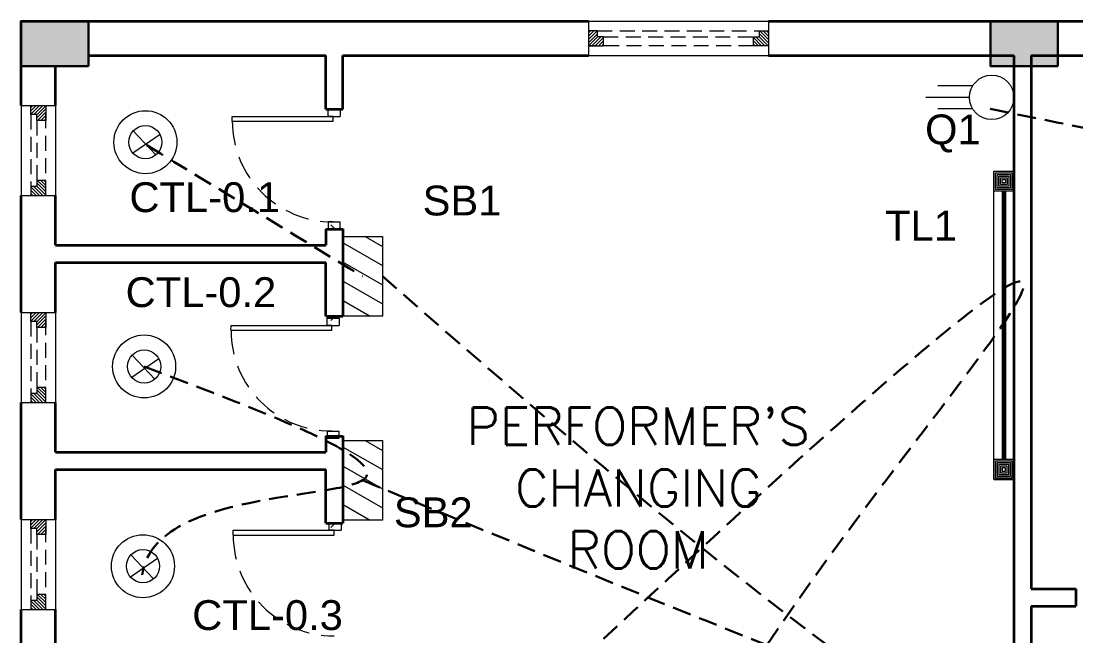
# Model space of a CAD drawing. Header units: inches. Extents: x 845 to 17085, y 908 to 10810.
# Drawn here: x 4062.1 to 4274.1, y 6893.8 to 7017.4 of the extents above; entities that cross this region are included whole.
import ezdxf

# ---------------------------------------------------------------- set-up
doc = ezdxf.new("R2010")
doc.units = ezdxf.units.IN
doc.header["$LTSCALE"] = 15
doc.header["$MEASUREMENT"] = 0
for name, pattern in [('ACAD_ISO03W100', [30, 12, -18]), ('CENTER2', [1.125, 0.75, -0.125, 0.125, -0.125]), ('CONTINUA', [0]), ('DASHED2', [0.375, 0.25, -0.125]), ('HIDDEN', [0.375, 0.25, -0.125])]:
    doc.linetypes.add(name, pattern=pattern)
for name, color, linetype, lineweight in [('.15', 4, 'Continuous', 15), ('c1', 21, 'Continuous', 30), ('E. Fixture', 6, 'Continuous', 20), ('HATCH', 251, 'Continuous', 5), ('PDF_Layer1', 1, 'Continuous', 18), ('SLD', 140, 'Continuous', 9), ('wall 1', 1, 'Continuous', 35), ('WIND & DOOR', 160, 'Continuous', 9), ('window and door', 170, 'Continuous', 9)]:
    doc.layers.add(name, color=color, linetype=linetype, lineweight=lineweight)
for name, color, linetype in [('DB cable', 141, 'HIDDEN'), ('MEUBLE', 55, 'Continuous'), ('SB cable', 58, 'CENTER2'), ('Text', 255, 'Continuous')]:
    doc.layers.add(name, color=color, linetype=linetype)
doc.styles.add('ROMANS', font='ROMANS')
doc.styles.get("Standard").update_dxf_attribs({"font": 'arial.ttf'})

# ---------------------------------------------------------------- blocks, each defined once
blk = doc.blocks.new('oo')
at = {"layer": 'E. Fixture', "lineweight": 15}
for p, q in [((755.2265564501672, 589.0984068058151), (809.1816122235127, 589.0984068058151)), ((755.2265564501672, 589.0317345255226), (809.1816122235127, 589.0317345255226)), ((755.2265564501672, 588.9650622452373), (809.1816122235127, 588.9650622452373)), ((755.2265564501672, 588.8983899649593), (809.1816122235127, 588.8983899649593)), ((755.2265564501672, 588.7650454043887), (809.1816122235127, 588.7650454043887)), ((755.2265564501672, 588.6317008438182), (809.1816122235127, 588.6317008438255)), ((755.2265564501672, 588.5650285635329), (809.1816122235127, 588.5650285635329)), ((755.2265564501672, 588.4983562832476), (809.1816122235127, 588.4983562832476)), ((755.2265564501672, 588.4316840029696), (809.1816122235127, 588.4316840029696)), ((755.2265564501672, 588.4316840029696), (809.1816122235127, 588.4316840029696))]:
    blk.add_line(p, q, dxfattribs=at)
at = {"layer": 'E. Fixture', "color": 5, "lineweight": 15}
blk.add_lwpolyline([(751.2262196331089, 590.7652138129179), (813.181949040571, 590.7652138129179), (813.181949040571, 586.7648769958596), (751.2262196331089, 586.7648769958596), (751.2262196331089, 590.7652138129179)], dxfattribs=at)
at = {"layer": 'HATCH', "lineweight": 15}
for points in [[(751.2262196331089, 590.7652138129179), (755.2265564501818, 590.7652138129179), (755.2265564501818, 586.7648769958596), (751.2262196331089, 586.7648769958596)], [(751.5595810345208, 590.431852411506), (754.8931950487408, 590.431852411506), (754.8931950487408, 587.0982383972787), (751.5595810345208, 587.0982383972787)], [(751.8929424359326, 590.0984910100724), (754.5598336473145, 590.0984910100724), (754.5598336473145, 587.4315997987051), (751.8929424359326, 587.4315997987051)], [(752.226303837359, 589.7651296086606), (754.2264722458881, 589.7651296086606), (754.2264722458881, 587.7649612001169), (752.226303837359, 587.7649612001169)], [(752.5596652387853, 589.4317682072342), (753.8931108444763, 589.4317682072342), (753.8931108444763, 588.0983226015505), (752.5596652387853, 588.0983226015505)], [(813.181949040571, 590.7652138129179), (809.1816122235273, 590.7652138129179), (809.1816122235273, 586.7648769958596), (813.181949040571, 586.7648769958596)], [(812.8485876391592, 590.431852411506), (809.5149736249391, 590.431852411506), (809.5149736249391, 587.0982383972787), (812.8485876391592, 587.0982383972787)], [(812.5152262377474, 590.0984910100797), (809.8483350263509, 590.0984910100797), (809.8483350263509, 587.4315997987051), (812.5152262377474, 587.4315997987051)], [(812.181864836321, 589.7651296086606), (810.1816964277773, 589.7651296086606), (810.1816964277773, 587.7649612001169), (812.181864836321, 587.7649612001169)], [(811.8485034348946, 589.4317682072342), (810.5150578292037, 589.4317682072342), (810.5150578292037, 588.0983226015505), (811.8485034348946, 588.0983226015505)], [(752.8930266402263, 589.0984068058078), (753.5597494430644, 589.0984068058078), (753.5597494430644, 588.4316840029696), (752.8930266402263, 588.4316840029696)], [(811.5151420334828, 589.0984068058078), (810.8484192306155, 589.0984068058078), (810.8484192306155, 588.4316840029696), (811.5151420334828, 588.4316840029696)]]:
    blk.add_lwpolyline(points, close=True, dxfattribs=at)

msp = doc.modelspace()

# ---------------------------------------------------------------- hatches: boundary and pattern name
at = {"layer": 'E. Fixture', "lineweight": 5}
h = msp.add_hatch(dxfattribs=at)
h.set_pattern_fill('ANSI31', color=256, scale=26.66891211378243, angle=-75.00000000000001, style=0)
h.set_pattern_definition([(329.9999999999999, (11564.96467273166, 77805.61355699535), (1.666807007111402, 2.886994422728766), [])])
h.paths.add_polyline_path([(4126.674094616342, 6974.061996184346), (4126.674094616342, 6958.060648916069), (4134.674768250477, 6958.060648916069), (4134.674768250477, 6974.061996184346)])
h = msp.add_hatch(dxfattribs=at)
h.set_pattern_fill('ANSI31', color=256, scale=26.66891211378243, angle=-75.00000000000001, style=0)
h.set_pattern_definition([(329.9999999999999, (11564.96467273166, 77764.59382124245), (1.666807007111402, 2.886994422728766), [])])
h.paths.add_polyline_path([(4126.674094616342, 6933.042260431459), (4126.674094616342, 6917.040913163182), (4134.674768250477, 6917.040913163182), (4134.674768250477, 6933.042260431459)])
at = {"layer": 'HATCH'}
h = msp.add_hatch(color=256, dxfattribs=at)
h.dxf.hatch_style = 1
h.paths.add_polyline_path([(4075.63895435361, 7017.366872216648), (4075.63895435361, 7008.320055992617), (4062.068730017565, 7008.320055992617), (4062.068730017565, 7017.366872216648)])
h = msp.add_hatch(color=256, dxfattribs=at)
h.dxf.hatch_style = 1
h.paths.add_polyline_path([(4270.441232478965, 7017.366872216648), (4270.441232478965, 7008.320055992617), (4256.87100814292, 7008.320055992617), (4256.87100814292, 7017.366872216648)])

# ---------------------------------------------------------------- linework, layer by layer
at = {"layer": '.15', "lineweight": 15}
for p, q in [((4176.083452066918, 7017.366872162071), (4212.270716963058, 7017.366872162071)), ((4176.083452066918, 7010.430979723664), (4212.270716963058, 7010.430979723664)), ((4062.068730016754, 7000.404091748587), (4062.068730016754, 6982.31045930047)), ((4069.004622455161, 7000.404091748587), (4069.004622455161, 6982.31045930047)), ((4062.068730016754, 6958.788737133045), (4062.068730016754, 6940.69510468491)), ((4069.004622455161, 6958.788737133045), (4069.004622455161, 6940.69510468491)), ((4062.068730016754, 6917.173382517258), (4062.068730016754, 6899.079750069122)), ((4069.004622455161, 6917.173382517258), (4069.004622455161, 6899.079750069122))]:
    msp.add_line(p, q, dxfattribs=at)
at = {"layer": 'c1'}
for points in [[(4075.63895435361, 7008.32005593806), (4075.63895435361, 7017.366872162071), (4062.068730017565, 7017.366872162071), (4062.068730017565, 7008.32005593806)], [(4270.441232478965, 7008.32005593806), (4270.441232478965, 7017.366872162071), (4256.87100814292, 7017.366872162071), (4256.87100814292, 7008.32005593806)]]:
    msp.add_lwpolyline(points, close=True, dxfattribs=at)
at = {"layer": 'DB cable', "linetype": 'DASHED2', "lineweight": 30}
for points in [[(4256.800959468465, 6999.730540464698), (4477.903394148493, 6960.808903147827), (4819.455386815775, 6954.511174829915), (4827.888426240155, 6955.772422742692), (4828.172888587554, 6955.866703008003)], [(4134.674768250477, 6966.06132258089), (4410.064951632732, 6821.246428358972), (4411.324432320541, 6821.312278960344)], [(4130.674431420388, 6925.041586819034), (4410.47076777591, 6824.818861093003), (4412.519747206473, 6824.29906782855)], [(4153.856618907135, 6241.597373221741), (4206.564764256696, 6407.65907107977), (4327.807978510207, 6538.262913105458), (4840.257956494826, 6907.509816999171)]]:
    msp.add_spline(points, degree=3, dxfattribs=at)
at = {"layer": 'DB cable', "color": 6, "linetype": 'DASHED2', "lineweight": 30}
msp.add_spline([(4128.715365011871, 6442.089713719299), (5275.242558261937, 6402.931586293354), (4920.923515039423, 6825.110147635049), (4410.064954683323, 6825.11014763017), (4823.671906527965, 6955.772422742677)], degree=3, dxfattribs=at)
at = {"layer": 'E. Fixture', "lineweight": 5}
for p, q in [((4253.279510292773, 7004.332530326556), (4246.300959468465, 7004.332530326556)), ((4252.686736965562, 7002.031535394563), (4243.875098145882, 7002.031535395625)), ((4253.279510292773, 6999.730540464698), (4246.300959468465, 6999.730540464698)), ((4089.998322704526, 6994.572447295162), (4084.554748669502, 6990.807059423892)), ((4084.617753921774, 6995.304392096536), (4089.173708362417, 6990.453517213235)), ((4089.748297993395, 6949.47961116481), (4084.304723958371, 6945.71422329354)), ((4084.367729210643, 6950.211555966183), (4088.923683651286, 6945.360681082882)), ((4089.515224110054, 6909.317537523319), (4084.07165007503, 6905.552149652049)), ((4084.134655327302, 6910.049482324692), (4088.690609767945, 6905.198607441391))]:
    msp.add_line(p, q, dxfattribs=at)
for points in [[(4134.674768250477, 6974.061996215021), (4134.674768250477, 6958.060648946759), (4126.674094616342, 6958.060648946759), (4126.674094616342, 6974.061996215021)], [(4134.674768250477, 6933.042260462134), (4134.674768250477, 6917.040913193872), (4126.674094616342, 6917.040913193872), (4126.674094616342, 6933.042260462134)]]:
    msp.add_lwpolyline(points, close=True, dxfattribs=at)
for centre, radius in [((4257.143719988972, 7002.031535402544), 4.45698302341043), ((4087.047236262667, 6993.02124866235), 6.333935870075038), ((4087.047236262667, 6993.02124866235), 3.333935870075038), ((4086.797211551536, 6947.928412531997), 6.333935870075038), ((4086.797211551536, 6947.928412531997), 3.333935870075038), ((4086.564137668195, 6907.766338890506), 6.333935870075038), ((4086.564137668195, 6907.766338890506), 3.333935870075038)]:
    msp.add_circle(centre, radius, dxfattribs=at)
at = {"layer": 'HATCH', "lineweight": 0}
for p, q in [((4176.083452066918, 7014.993254869261), (4176.496925844545, 7015.406728646794)), ((4176.083452066918, 7014.331301868431), (4177.158878845376, 7015.406728646794)), ((4176.083452066918, 7013.669348867599), (4177.820831846113, 7015.406728646794)), ((4212.270716963058, 7013.669348867599), (4210.53333718375, 7015.406728646794)), ((4212.270716963058, 7014.331301868431), (4211.195290184582, 7015.406728646794)), ((4212.270716963058, 7014.993254869261), (4211.857243185412, 7015.406728646794)), ((4176.083452066918, 7013.007395866769), (4177.892815311754, 7014.816759111605)), ((4176.129132439808, 7012.391123238827), (4177.938495684662, 7014.200486483684)), ((4176.791085440638, 7012.391123238827), (4178.600448685494, 7014.200486483684)), ((4177.453038441469, 7012.391123238827), (4179.099057474885, 7014.037142272336)), ((4178.114991442319, 7012.391123238827), (4179.099057474885, 7013.375189271506)), ((4210.901130588489, 7012.391123238827), (4209.25511155498, 7014.037142272336)), ((4210.239177587657, 7012.391123238827), (4209.25511155498, 7013.375189271506)), ((4211.563083589319, 7012.391123238827), (4209.753720344483, 7014.200486483684)), ((4212.22503659015, 7012.391123238827), (4210.415673345313, 7014.200486483684)), ((4212.270716963058, 7013.007395866769), (4210.461353718203, 7014.816759111605)), ((4178.77694444315, 7012.391123238827), (4179.099057474885, 7012.713236270676)), ((4209.577224586827, 7012.391123238827), (4209.25511155498, 7012.713236270676)), ((4064.442347309565, 7000.404091748587), (4064.028873532031, 6999.99061797096)), ((4065.104300310395, 7000.404091748587), (4064.028873532031, 6999.328664970129)), ((4065.766253311225, 7000.404091748587), (4064.028873532031, 6998.666711969392)), ((4066.428206312056, 7000.404091748587), (4064.61884306722, 6998.594728503751)), ((4067.044478939997, 7000.358411375697), (4065.235115695143, 6998.549048130842)), ((4067.044478939997, 6999.696458374867), (4065.235115695143, 6997.887095130012)), ((4067.044478939997, 6999.034505374017), (4065.398459906488, 6997.38848634062)), ((4067.044478939997, 6998.372552373186), (4066.060412907318, 6997.38848634062)), ((4067.044478939997, 6997.710599372356), (4066.72236590815, 6997.38848634062)), ((4067.044478939997, 6983.680045675021), (4065.398459906488, 6985.32606470853)), ((4067.044478939997, 6984.341998675871), (4066.060412907318, 6985.32606470853)), ((4067.044478939997, 6985.003951676701), (4066.72236590815, 6985.32606470853)), ((4065.766253311225, 6982.31045930047), (4064.028873532031, 6984.047839079776)), ((4065.104300310395, 6982.31045930047), (4064.028873532031, 6983.385886078928)), ((4066.428206312056, 6982.31045930047), (4064.61884306722, 6984.119822545306)), ((4067.044478939997, 6983.01809267419), (4065.235115695143, 6984.827455919045)), ((4067.044478939997, 6982.35613967336), (4065.235115695143, 6984.165502918215)), ((4064.442347309565, 6982.31045930047), (4064.028873532031, 6982.723933078096)), ((4064.442347309565, 6958.788737133045), (4064.028873532031, 6958.3752633554)), ((4065.104300310395, 6958.788737133045), (4064.028873532031, 6957.713310354568)), ((4065.766253311225, 6958.788737133045), (4064.028873532031, 6957.051357353832)), ((4066.428206312056, 6958.788737133045), (4064.61884306722, 6956.979373888189)), ((4067.044478939997, 6958.743056760137), (4065.235115695143, 6956.933693515282)), ((4067.044478939997, 6958.081103759307), (4065.235115695143, 6956.27174051445)), ((4067.044478939997, 6957.419150758475), (4065.398459906488, 6955.77313172506)), ((4067.044478939997, 6956.757197757626), (4066.060412907318, 6955.77313172506)), ((4067.044478939997, 6956.095244756794), (4066.72236590815, 6955.77313172506)), ((4067.044478939997, 6941.402738058629), (4065.235115695143, 6943.212101303483)), ((4067.044478939997, 6942.064691059479), (4065.398459906488, 6943.710710092988)), ((4067.044478939997, 6942.726644060309), (4066.060412907318, 6943.710710092988)), ((4067.044478939997, 6943.388597061139), (4066.72236590815, 6943.710710092988)), ((4065.766253311225, 6940.69510468491), (4064.028873532031, 6942.432484464216)), ((4065.104300310395, 6940.69510468491), (4064.028873532031, 6941.770531463366)), ((4064.442347309565, 6940.69510468491), (4064.028873532031, 6941.108578462536)), ((4066.428206312056, 6940.69510468491), (4064.61884306722, 6942.504467929744)), ((4067.044478939997, 6940.740785057798), (4065.235115695143, 6942.550148302653)), ((4064.442347309565, 6917.173382517258), (4064.028873532031, 6916.759908739612)), ((4065.104300310395, 6917.173382517258), (4064.028873532031, 6916.09795573878)), ((4065.766253311225, 6917.173382517258), (4064.028873532031, 6915.436002738063)), ((4066.428206312056, 6917.173382517258), (4064.61884306722, 6915.364019272422)), ((4067.044478939997, 6917.127702144349), (4065.235115695143, 6915.318338899513)), ((4067.044478939997, 6916.465749143519), (4065.235115695143, 6914.656385898683)), ((4067.044478939997, 6915.803796142687), (4065.398459906488, 6914.157777109291)), ((4067.044478939997, 6915.141843141857), (4066.060412907318, 6914.157777109291)), ((4067.044478939997, 6914.479890141027), (4066.72236590815, 6914.157777109291)), ((4065.766253311225, 6899.079750069122), (4064.028873532031, 6900.817129848429)), ((4066.428206312056, 6899.079750069122), (4064.61884306722, 6900.889113313977)), ((4067.044478939997, 6899.787383442861), (4065.235115695143, 6901.596746687697)), ((4067.044478939997, 6899.125430442031), (4065.235115695143, 6900.934793686865)), ((4067.044478939997, 6900.449336443691), (4065.398459906488, 6902.0953554772)), ((4067.044478939997, 6901.111289444521), (4066.060412907318, 6902.0953554772)), ((4067.044478939997, 6901.773242445353), (4066.72236590815, 6902.0953554772)), ((4065.104300310395, 6899.079750069122), (4064.028873532031, 6900.155176847598)), ((4064.442347309565, 6899.079750069122), (4064.028873532031, 6899.493223846766))]:
    msp.add_line(p, q, dxfattribs=at)
at = {"layer": 'HATCH', "linetype": 'ACAD_ISO03W100', "lineweight": 0, "ltscale": 15}
for p, q in [((4125.201323134897, 6975.537656634027), (4124.340981712116, 6976.397998056695)), ((4125.201323134897, 6958.047145282741), (4124.340981712116, 6957.186803859979)), ((4125.201323134897, 6916.431790666971), (4124.340981712116, 6915.571449244191))]:
    msp.add_line(p, q, dxfattribs=at)
at = {"layer": 'MEUBLE', "linetype": 'Continuous', "lineweight": 0}
msp.add_line((4261.600703012383, 7010.430979723646), (4240.793025713853, 7010.430979723646), dxfattribs=at)
at = {"layer": 'PDF_Layer1', "lineweight": 18}
for p, q in [((4176.083452066918, 7017.366872162071), (4176.083452066918, 7010.430979723664)), ((4212.270716963058, 7017.366872162071), (4212.270716963058, 7010.430979723664)), ((4062.068730016754, 7000.404091748587), (4069.004622455161, 7000.404091748587)), ((4062.068730016754, 6982.31045930047), (4069.004622455161, 6982.31045930047)), ((4062.068730016754, 6958.788737133045), (4069.004622455161, 6958.788737133045)), ((4062.068730016754, 6940.69510468491), (4069.004622455161, 6940.69510468491)), ((4062.068730016754, 6917.173382517258), (4069.004622455161, 6917.173382517258)), ((4062.068730016754, 6899.079750069122), (4069.004622455161, 6899.079750069122))]:
    msp.add_line(p, q, dxfattribs=at)
at = {"layer": 'SB cable', "linetype": 'DASHED2', "lineweight": 30}
for points in [[(4087.356159440188, 6992.388721467552), (4130.674431420388, 6966.061322571846)], [(4117.599392452821, 6835.412127442108), (4259.267173202434, 6956.209960629749), (4198.576239244181, 6823.912124738792), (4209.908298477836, 6823.821665413256), (4225.467506545878, 6827.912464250297)]]:
    msp.add_spline(points, degree=3, dxfattribs=at)
at = {"layer": 'SB cable', "color": 6, "linetype": 'DASHED2', "lineweight": 30}
msp.add_spline([(4086.797211551536, 6947.928412531997), (4130.674431420388, 6925.041586819034), (4086.670316922359, 6907.349679834508), (4086.395426033673, 6906.004584873739)], degree=3, dxfattribs=at)
at = {"layer": 'wall 1', "ltscale": 1.5}
for p, q in [((4062.068730017565, 7017.366872162071), (4176.083452066918, 7017.366872162071)), ((4062.068730017565, 7000.404091747945), (4062.068730017565, 7017.366872162071)), ((4212.270716963019, 7017.366872162071), (4278.0395592855, 7017.366872162071)), ((4075.63895435361, 7010.430979723646), (4123.285519801398, 7010.430979723646)), ((4123.285519801398, 6999.662499898528), (4123.285519801398, 7010.430979723646)), ((4126.753466017518, 6999.662499898528), (4126.753466017537, 7010.430979723646)), ((4126.753466017537, 7010.430979723646), (4176.083452066918, 7010.430979723646)), ((4212.270716963039, 7010.430979723646), (4261.600703012421, 7010.430979723646)), ((4261.600703012383, 7010.430981195499), (4261.600703012383, 6874.868259545194)), ((4265.068649228522, 7010.430979723646), (4265.068649228522, 6903.224789548512)), ((4265.068649228522, 7010.430979723646), (4278.0395592855, 7010.430979723664)), ((4069.00462245716, 7000.404091747945), (4069.00462245716, 7008.32005593806)), ((4123.285519801398, 6999.662499898528), (4126.753466017518, 6999.662499898528)), ((4069.00462245716, 6972.283571324317), (4069.00462245716, 6982.31045929981)), ((4123.285519801398, 6975.537656634724), (4126.753466017537, 6975.537656634422)), ((4123.285519801398, 6975.537656634724), (4123.285519801379, 6972.283571324317)), ((4126.753466038961, 6975.574200932697), (4126.75346598342, 6958.047145282948)), ((4069.00462245716, 6972.283571324317), (4123.285519801398, 6972.283571324317)), ((4069.00462245716, 6968.815625108178), (4123.285519801398, 6968.815625108178)), ((4069.00462245716, 6958.78873713246), (4069.00462245716, 6968.815625108178)), ((4123.285519801379, 6958.047145282948), (4123.285519801398, 6968.815625108178)), ((4123.285519801342, 6958.047145282948), (4126.753465988022, 6958.047145282948)), ((4069.00462245716, 6930.668216708869), (4069.00462245716, 6940.695104684324)), ((4123.285519801398, 6933.922302019277), (4126.753466017537, 6933.922302018955)), ((4123.285519801398, 6933.922302019277), (4123.285519801379, 6930.668216708869)), ((4126.753466038961, 6933.958846316909), (4126.75346598342, 6916.43179066716)), ((4069.00462245716, 6930.668216708869), (4123.285519801398, 6930.668216708869)), ((4069.00462245716, 6927.200270492411), (4123.285519801398, 6927.200270492411)), ((4069.00462245716, 6917.173382516692), (4069.00462245716, 6927.200270492411)), ((4123.285519801379, 6916.43179066716), (4123.285519801398, 6927.200270492411)), ((4123.285519801342, 6916.43179066716), (4126.753465988022, 6916.43179066716)), ((4265.068649228522, 6903.224789548512), (4274.062868375269, 6903.224789548512)), ((4274.062868375269, 6903.224789548512), (4274.062868375269, 6899.756843331883)), ((4069.00462245716, 6889.052862093102), (4069.00462245716, 6899.079750068557)), ((4265.068649228522, 6899.756843332221), (4274.062868375269, 6899.756843331883)), ((4265.068649228522, 6899.756843332221), (4265.068649228389, 6874.868259545194))]:
    msp.add_line(p, q, dxfattribs=at)
for points in [[(4062.068730018735, 6958.78873713248), (4062.068730018735, 6982.31045929981)], [(4062.068730018735, 6917.17338251671), (4062.068730018735, 6940.695104684362)], [(4062.068730018735, 6872.842154106032), (4062.068730018735, 6899.079750068575)]]:
    msp.add_lwpolyline(points, dxfattribs=at)
at = {"layer": 'WIND & DOOR', "linetype": 'DASHED2', "lineweight": 9, "ltscale": 0.8}
for p, q in [((4177.892815311754, 7015.406728646794), (4210.461353718203, 7015.406728646794)), ((4179.099057474885, 7014.200486483684), (4209.25511155498, 7014.200486483684)), ((4209.25511155498, 7012.391123238827), (4176.083452066918, 7012.391123238827))]:
    msp.add_line(p, q, dxfattribs=at)
at = {"layer": 'WIND & DOOR', "linetype": 'DASHED2', "lineweight": 5, "ltscale": 0.8}
for p, q in [((4067.044478939997, 6982.31045930047), (4067.044478939997, 7000.404091748587)), ((4064.028873532031, 6998.594728503751), (4064.028873532031, 6984.119822545306)), ((4065.235115695143, 6997.38848634062), (4065.235115695143, 6985.32606470853)), ((4067.044478939997, 6940.69510468491), (4067.044478939997, 6958.788737133045)), ((4064.028873532031, 6956.979373888189), (4064.028873532031, 6942.504467929744)), ((4065.235115695143, 6955.77313172506), (4065.235115695143, 6943.710710092988)), ((4064.028873532031, 6915.364019272422), (4064.028873532031, 6900.889113313977)), ((4067.044478939997, 6899.079750069122), (4067.044478939997, 6917.173382517258)), ((4065.235115695143, 6914.157777109291), (4065.235115695143, 6902.0953554772))]:
    msp.add_line(p, q, dxfattribs=at)
at = {"layer": 'WIND & DOOR', "linetype": 'CONTINUA', "lineweight": 9, "ltscale": 0.4}
for p, q in [((4124.778244476885, 6998.215009302712), (4123.813250746234, 6998.215009302712)), ((4124.778244476885, 6976.985147230276), (4123.813250746234, 6976.985147230276)), ((4124.529903990933, 6956.169483975544), (4123.564910260283, 6956.169483975544)), ((4124.529903990933, 6934.939621903108), (4123.564910260283, 6934.939621903108)), ((4124.960074702324, 6914.984300071155), (4123.995080971674, 6914.984300071155))]:
    msp.add_line(p, q, dxfattribs=at)
at = {"layer": 'WIND & DOOR', "color": 18, "linetype": 'CONTINUA', "lineweight": 9, "ltscale": 0.4, "true_color": 0x000000}
for p, q in [((4123.813250746234, 6976.985147230276), (4123.813250746234, 6975.53765663446)), ((4126.225735072681, 6975.53765663446), (4126.225735072681, 6976.985147230276)), ((4104.242053665324, 6955.204491988134), (4104.26504274629, 6956.169485718672)), ((4104.265035649017, 6956.169483975544), (4124.529903990933, 6956.169483975544)), ((4124.529903990933, 6955.204490245005), (4124.529903990933, 6956.169483975544)), ((4104.265035649017, 6955.204490245005), (4124.529903990933, 6955.204490245005)), ((4123.564910260283, 6934.939621903108), (4123.564910260283, 6933.492131307292)), ((4125.97739458673, 6933.492131307292), (4125.97739458673, 6934.939621903108))]:
    msp.add_line(p, q, dxfattribs=at)
at = {"layer": 'WIND & DOOR', "color": 18, "linetype": 'ByBlock', "true_color": 0x000000}
for p, q in [((4123.813250746234, 6976.985147230276), (4126.225735072681, 6976.985147230276)), ((4123.564910260283, 6934.939621903108), (4125.97739458673, 6934.939621903108))]:
    msp.add_line(p, q, dxfattribs=at)
at = {"layer": 'WIND & DOOR', "linetype": 'DASHED2', "lineweight": 9, "ltscale": 1.3}
for centre in [(4124.778244476885, 6997.250015572174), (4124.529903990933, 6955.204490245005), (4124.960074702324, 6914.019306340617)]:
    msp.add_arc(centre, 20.26486834184494, 180, 270, dxfattribs=at)
at = {"layer": 'window and door', "lineweight": 0}
for p, q in [((4177.892815311754, 7015.406728646794), (4176.083452066918, 7015.406728646794)), ((4176.083452066918, 7015.406728646794), (4176.083452066918, 7012.391123238827)), ((4177.892815311754, 7014.200486483684), (4177.892815311754, 7015.406728646794)), ((4210.461353718203, 7015.406728646794), (4212.270716963058, 7015.406728646794)), ((4210.461353718203, 7014.200486483684), (4210.461353718203, 7015.406728646794)), ((4212.270716963058, 7015.406728646794), (4212.270716963058, 7012.391123238827)), ((4179.099057474885, 7014.200486483684), (4177.892815311754, 7014.200486483684)), ((4179.099057474885, 7012.391123238827), (4179.099057474885, 7014.200486483684)), ((4209.25511155498, 7012.391123238827), (4209.25511155498, 7014.200486483684)), ((4209.25511155498, 7014.200486483684), (4210.461353718203, 7014.200486483684)), ((4176.083452066918, 7012.391123238827), (4179.099057474885, 7012.391123238827)), ((4212.270716963058, 7012.391123238827), (4209.25511155498, 7012.391123238827)), ((4064.028873532031, 6998.594728503751), (4064.028873532031, 7000.404091748587)), ((4064.028873532031, 7000.404091748587), (4067.044478939997, 7000.404091748587)), ((4067.044478939997, 7000.404091748587), (4067.044478939997, 6997.38848634062)), ((4065.235115695143, 6998.594728503751), (4064.028873532031, 6998.594728503751)), ((4065.235115695143, 6997.38848634062), (4065.235115695143, 6998.594728503751)), ((4067.044478939997, 6997.38848634062), (4065.235115695143, 6997.38848634062)), ((4067.044478939997, 6985.32606470853), (4065.235115695143, 6985.32606470853)), ((4065.235115695143, 6985.32606470853), (4065.235115695143, 6984.119822545306)), ((4067.044478939997, 6982.31045930047), (4067.044478939997, 6985.32606470853)), ((4064.028873532031, 6984.119822545306), (4064.028873532031, 6982.31045930047)), ((4065.235115695143, 6984.119822545306), (4064.028873532031, 6984.119822545306)), ((4064.028873532031, 6982.31045930047), (4067.044478939997, 6982.31045930047)), ((4064.028873532031, 6956.979373888189), (4064.028873532031, 6958.788737133045)), ((4064.028873532031, 6958.788737133045), (4067.044478939997, 6958.788737133045)), ((4067.044478939997, 6958.788737133045), (4067.044478939997, 6955.77313172506)), ((4065.235115695143, 6956.979373888189), (4064.028873532031, 6956.979373888189)), ((4065.235115695143, 6955.77313172506), (4065.235115695143, 6956.979373888189)), ((4067.044478939997, 6955.77313172506), (4065.235115695143, 6955.77313172506)), ((4067.044478939997, 6943.710710092988), (4065.235115695143, 6943.710710092988)), ((4065.235115695143, 6943.710710092988), (4065.235115695143, 6942.504467929744)), ((4067.044478939997, 6940.69510468491), (4067.044478939997, 6943.710710092988)), ((4064.028873532031, 6942.504467929744), (4064.028873532031, 6940.69510468491)), ((4065.235115695143, 6942.504467929744), (4064.028873532031, 6942.504467929744)), ((4064.028873532031, 6940.69510468491), (4067.044478939997, 6940.69510468491)), ((4064.028873532031, 6915.364019272422), (4064.028873532031, 6917.173382517258)), ((4064.028873532031, 6917.173382517258), (4067.044478939997, 6917.173382517258)), ((4065.235115695143, 6915.364019272422), (4064.028873532031, 6915.364019272422)), ((4065.235115695143, 6914.157777109291), (4065.235115695143, 6915.364019272422)), ((4067.044478939997, 6917.173382517258), (4067.044478939997, 6914.157777109291)), ((4067.044478939997, 6914.157777109291), (4065.235115695143, 6914.157777109291)), ((4064.028873532031, 6900.889113313977), (4064.028873532031, 6899.079750069122)), ((4065.235115695143, 6900.889113313977), (4064.028873532031, 6900.889113313977)), ((4067.044478939997, 6902.0953554772), (4065.235115695143, 6902.0953554772)), ((4065.235115695143, 6902.0953554772), (4065.235115695143, 6900.889113313977)), ((4067.044478939997, 6899.079750069122), (4067.044478939997, 6902.0953554772)), ((4064.028873532031, 6899.079750069122), (4067.044478939997, 6899.079750069122))]:
    msp.add_line(p, q, dxfattribs=at)
at = {"layer": 'window and door', "color": 18, "linetype": 'CONTINUA', "lineweight": 9, "ltscale": 0.4, "true_color": 0x000000}
for p, q in [((4104.490394151275, 6997.250017315304), (4104.513383232243, 6998.215011045841)), ((4104.513376134968, 6998.215009302712), (4124.778244476885, 6998.215009302712)), ((4123.813250746234, 6998.215009302712), (4123.813250746234, 6999.662499898528)), ((4124.778244476885, 6997.250015572174), (4124.778244476885, 6998.215009302712)), ((4126.225735072681, 6999.662499898528), (4126.225735072681, 6998.216819533169)), ((4104.513376134968, 6997.250015572174), (4124.778244476885, 6997.250015572174)), ((4123.564910260283, 6956.169483975544), (4123.564910260283, 6957.61697457136)), ((4125.97739458673, 6957.61697457136), (4125.97739458673, 6956.171294205998)), ((4123.995080971674, 6914.984300071155), (4123.995080971674, 6916.431790666971)), ((4126.407565298121, 6916.431790666971), (4126.407565298121, 6914.986110301612)), ((4104.672224376714, 6914.019308083747), (4104.695213457682, 6914.984301814284)), ((4104.695206360408, 6914.984300071155), (4124.960074702324, 6914.984300071155)), ((4104.695206360408, 6914.019306340617), (4124.960074702324, 6914.019306340617)), ((4124.960074702324, 6914.019306340617), (4124.960074702324, 6914.984300071155))]:
    msp.add_line(p, q, dxfattribs=at)
at = {"layer": 'window and door', "color": 18, "linetype": 'ByBlock', "true_color": 0x000000}
for p, q in [((4123.813250746234, 6999.662499898528), (4126.225735072681, 6999.662499898528)), ((4123.813250746234, 6998.215009302712), (4126.225735072681, 6998.215009302712)), ((4123.813250746234, 6975.53765663446), (4126.225735072681, 6975.53765663446)), ((4123.564910260283, 6957.61697457136), (4125.97739458673, 6957.61697457136)), ((4123.564910260283, 6956.169483975544), (4125.97739458673, 6956.169483975544)), ((4123.564910260283, 6933.492131307292), (4125.97739458673, 6933.492131307292)), ((4123.995080971674, 6916.431790666971), (4126.407565298121, 6916.431790666971)), ((4123.995080971674, 6914.984300071155), (4126.407565298121, 6914.984300071155))]:
    msp.add_line(p, q, dxfattribs=at)

# ---------------------------------------------------------------- block references
at = {"lineweight": 5, "rotation": 270}
msp.add_blockref('oo', (3670.835489199464, 7738.414044966588), dxfattribs=at)

# ---------------------------------------------------------------- texts
at = {"layer": 'SLD', "linetype": 'DASHED2', "lineweight": 30}
for s, p in [('Q1', (4243.747668115048, 6992.584001212181)), ('CTL-0.1', (4083.838755487862, 6978.960234502596)), ('SB1', (4142.766931594699, 6978.291651398977)), ('TL1', (4235.700362615947, 6973.234043189386)), ('CTL-0.2', (4083.073923437904, 6959.864885248917)), ('SB2', (4136.982616477825, 6915.597426449309)), ('CTL-0.3', (4096.458688867297, 6894.940767183103))]:
    msp.add_text(s, height=6, dxfattribs=at).set_placement(p)
at = {"layer": 'Text', "ltscale": 0.115, "insert": (4186.107229305644, 6907.341241346059), "char_height": 7.454890736591091, "attachment_point": 9, "style": 'ROMANS'}
msp.add_mtext_dynamic_manual_height_columns("\\pxqc;PERFORMER'S CHANGING ROOM", width=0.00153444926079762, gutter_width=0.007783605023932117, heights=[0], dxfattribs=at)

doc.saveas('drawing.dxf')
